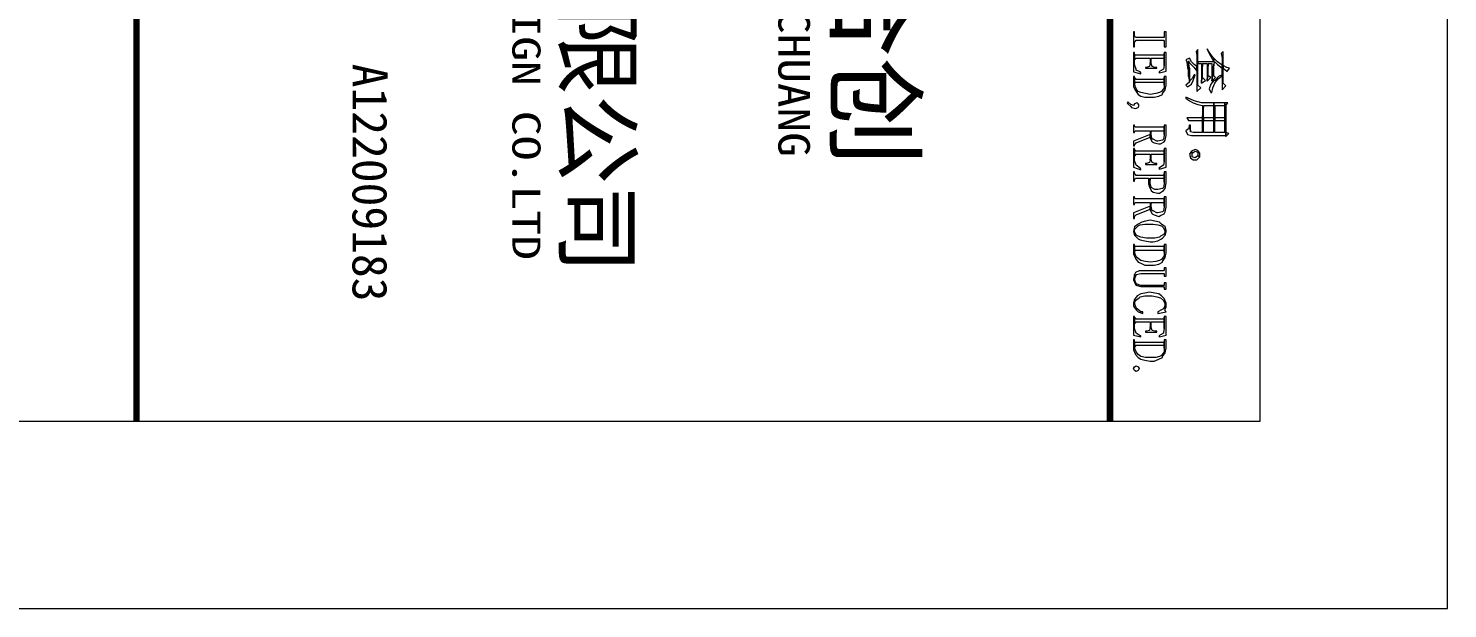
# Model space of a CAD drawing. Header units: millimetres. Extents: x -53295381 to 181933601, y -165 to 204541444.
# Drawn here: x 52248602 to 52286444, y 20948959 to 20964437 of the extents above; entities that cross this region are included whole.
import ezdxf

# ---------------------------------------------------------------- set-up
doc = ezdxf.new("R2010")
doc.units = ezdxf.units.MM
doc.header["$LTSCALE"] = 1000
doc.layers.add('PUB_TITLE', color=7, linetype='Continuous', lineweight=20)
doc.styles.add('图标黑体', font='simhei.ttf', dxfattribs={"width": 0.7})
doc.styles.add('宋体', font='')
doc.styles.get('宋体').set_extended_font_data('宋体')

# ---------------------------------------------------------------- blocks, each defined once
blk = doc.blocks.new('中联合创')
h = blk.add_hatch()
h.set_pattern_fill('ANSI31', color=140, scale=50, angle=359.98)
h.set_pattern_definition([(44.98, (-59145.75, -52060.4), (-56.107005, 56.14619), [])])
h.paths.add_polyline_path([(96680, -294568, 0.4142136), (95973, -294568), (90944, -299594, 0.4142136), (90943, -300333, 0.4142225), (91681, -300333), (95378, -296639, -0.6694398), (97426, -297493), (97410, -301633, 0.6694398), (97581, -301704), (100345, -298942, 0.4142136), (100345, -298235)])
h.paths.add_polyline_path([(95099, -298522, 0.6694398), (94587, -298309), (88195, -304696, 0.4142136), (88195, -305403), (90242, -307452, 0.4142136), (90949, -307452), (94731, -303673, 0.1980067), (95082, -302829)])
h = blk.add_hatch()
h.set_pattern_fill('ANSI31', color=152, scale=50)
h.set_pattern_definition([(45, (-59145.75, -52060.4), (-56.1266, 56.1266), [])])
h.paths.add_polyline_path([(102244, -298550, 0.4142136), (101537, -298550), (97756, -302329, 0.1980067), (97404, -303173), (97388, -307480, 0.6694398), (97900, -307693), (104291, -301306, 0.4142136), (104291, -300599)])
h.paths.add_polyline_path([(95076, -304369, 0.6694398), (94906, -304298), (92142, -307060, 0.4142136), (92142, -307767), (95806, -311434, 0.4142136), (96514, -311434), (102532, -305420, 0.4142136), (102532, -304681, 0.4142225), (101794, -304680), (97109, -309363, -0.6694398), (95061, -308509)])
at = {"color": 140}
for p, q in [((95973, -294568), (90944, -299594)), ((96680, -294568), (100345, -298235)), ((95378, -296639), (91681, -300333)), ((94587, -298309), (88195, -304696)), ((97426, -297493), (97410, -301633)), ((95099, -298522), (95082, -302829)), ((100345, -298942), (97581, -301704)), ((90943, -300333), (90943, -300333)), ((90949, -307452), (94731, -303673)), ((88195, -305403), (90242, -307452))]:
    blk.add_line(p, q, dxfattribs=at)
at = {"color": 152}
for p, q in [((101537, -298550), (97756, -302329)), ((104291, -300599), (102244, -298550)), ((97900, -307693), (104291, -301306)), ((97388, -307480), (97404, -303173)), ((92142, -307060), (94906, -304298)), ((95061, -308509), (95076, -304369)), ((97109, -309363), (101794, -304680)), ((96514, -311434), (102532, -305420)), ((101543, -305669), (101543, -305669)), ((95806, -311434), (92142, -307767))]:
    blk.add_line(p, q, dxfattribs=at)
at = {"color": 140}
for centre, radius, start, end in [((96326, -294921), 500, 44.98059, 134.98059), ((96226, -297488), 1200, 359.78089, 134.98059), ((94799, -298521), 300, 359.78089, 134.98059), ((99991, -298589), 500, 314.98059, 44.98059), ((91313, -299963), 522, 134.98059, 224.98059), ((91313, -299964), 522, 224.98059, 314.98059), ((97510, -301633), 100, 179.78089, 314.98059), ((93882, -302824), 1200, 314.98059, 359.78089), ((88549, -305050), 500, 134.98059, 224.98059), ((90596, -307098), 500, 224.98059, 314.98059)]:
    blk.add_arc(centre, radius, start, end, dxfattribs=at)
at = {"color": 152}
for centre, radius, start, end in [((101891, -298904), 500, 44.98059, 134.98059), ((103938, -300952), 500, 314.98059, 44.98059), ((98604, -303178), 1200, 134.98059, 179.78089), ((94976, -304369), 100, 359.78089, 134.98059), ((102163, -305050), 522, 44.98059, 134.98059), ((102163, -305050), 522, 314.98059, 44.98059), ((92495, -307413), 500, 134.98059, 224.98059), ((96261, -308514), 1200, 179.78089, 314.98059), ((97688, -307481), 300, 179.78089, 314.98059), ((96160, -311081), 500, 224.98059, 314.98059)]:
    blk.add_arc(centre, radius, start, end, dxfattribs=at)
at = {"layer": 'PUB_TITLE', "style": '图标黑体'}
for s, height, width, p in [('中联合创', 6000, 1.06, (109801, -304400)), ('ZHONGLIANHECHUANG', 2500, 1.15, (110471, -309084))]:
    blk.add_text(s, height=height, dxfattribs=dict(at, width=width)).set_placement(p)
blk = doc.blocks.new('6.0f')
at = {"layer": 'PUB_TITLE'}
for p, q in [((50783407.3, 21034825.1), (50783407.3, 21109075.1)), ((50782407.3, 21035825.1), (50782407.3, 21106575.1)), ((50742407.3, 21035825.1), (50782407.3, 21035825.1)), ((50741407.3, 21034825.1), (50783407.3, 21034825.1))]:
    blk.add_line(p, q, dxfattribs=at)
for points in [[(50742407.3, 21041825.1), (50742407.3, 21035825.1), (50782407.3, 21035825.1), (50782407.3, 21041825.1)], [(50781607.3, 21041825.1), (50781607.3, 21035825.1), (50782407.3, 21035825.1), (50782407.3, 21041825.1)]]:
    blk.add_lwpolyline(points, close=True, dxfattribs=at)
at = {"layer": 'PUB_TITLE', "const_width": 35}
for points in [[(50776415.1, 21041825.1), (50776415.1, 21035825.1)], [(50781607.3, 21041825.1), (50781607.3, 21035825.1)]]:
    blk.add_lwpolyline(points, dxfattribs=at)
at = {"layer": 'PUB_TITLE', "lineweight": 0}
for points in [[(50781906.5, 21037822.3), (50781906.5, 21037901.9), (50781896.5, 21037901.9), (50781896.5, 21037882), (50781896.5, 21037872.1), (50781891.5, 21037872.1), (50781747.2, 21037872.1), (50781742.2, 21037872.1), (50781737.3, 21037882), (50781737.3, 21037901.9), (50781732.3, 21037901.9), (50781732.3, 21037822.3), (50781737.3, 21037822.3), (50781737.3, 21037847.2), (50781742.2, 21037852.2), (50781747.2, 21037857.1), (50781891.5, 21037857.1), (50781896.5, 21037852.2), (50781896.5, 21037847.2), (50781896.5, 21037822.3)], [(50782090.6, 21037603.4), (50782075.6, 21037618.3), (50782075.6, 21037732.7), (50782075.6, 21037742.7), (50782075.6, 21037807.4), (50782065.7, 21037797.4), (50782070.7, 21037777.5), (50782070.7, 21037717.8), (50782070.7, 21037692.9), (50782070.7, 21037583.5)], [(50782160.2, 21037762.6), (50782155.3, 21037767.6), (50782140.3, 21037787.5), (50782125.4, 21037812.4), (50782125.4, 21037807.4), (50782125.4, 21037807.4), (50782135.4, 21037787.5), (50782150.3, 21037762.6), (50782160.2, 21037742.7)], [(50782224.9, 21037613.3), (50782210, 21037628.2), (50782210, 21037707.9), (50782210, 21037722.8), (50782210, 21037797.4), (50782200, 21037787.5), (50782205, 21037762.6), (50782205, 21037727.8), (50782205, 21037668.1), (50782205, 21037593.4)], [(50781772.1, 21037683), (50781767.1, 21037688), (50781747.2, 21037697.9), (50781747.2, 21037702.9), (50781737.3, 21037727.8), (50781737.3, 21037752.6), (50781737.3, 21037782.5), (50781737.3, 21037792.5), (50781732.3, 21037792.5), (50781732.3, 21037688), (50781772.1, 21037678)], [(50781896.5, 21037787.5), (50781896.5, 21037777.5), (50781891.5, 21037777.5), (50781747.2, 21037777.5), (50781742.2, 21037777.5), (50781737.3, 21037782.5), (50781737.3, 21037752.6), (50781742.2, 21037757.6), (50781747.2, 21037762.6), (50781821.9, 21037762.6), (50781821.9, 21037732.7), (50781826.8, 21037762.6), (50781891.5, 21037762.6), (50781896.5, 21037757.6), (50781896.5, 21037752.6), (50781896.5, 21037722.8)], [(50781856.7, 21037707.9), (50781856.7, 21037712.8), (50781846.7, 21037712.8), (50781831.8, 21037717.8), (50781826.8, 21037732.7), (50781826.8, 21037762.6), (50781821.9, 21037732.7), (50781816.9, 21037717.8), (50781802, 21037712.8), (50781797, 21037712.8), (50781797, 21037707.9)], [(50781906.5, 21037692.9), (50781906.5, 21037792.5), (50781896.5, 21037792.5), (50781896.5, 21037787.5), (50781896.5, 21037722.8), (50781891.5, 21037702.9), (50781891.5, 21037702.9), (50781866.6, 21037688), (50781871.6, 21037683)], [(50782070.7, 21037692.9), (50782070.7, 21037717.8), (50782055.7, 21037727.8), (50782040.8, 21037742.7), (50782040.8, 21037742.7), (50782030.9, 21037762.6), (50782011, 21037752.6), (50782015.9, 21037742.7), (50782020.9, 21037712.8), (50782020.9, 21037712.8), (50782025.9, 21037688), (50782025.9, 21037663.1), (50782025.9, 21037747.7), (50782030.9, 21037737.7), (50782050.8, 21037717.8), (50782055.7, 21037712.8)], [(50782030.9, 21037707.9), (50782025.9, 21037747.7), (50782025.9, 21037663.1), (50782030.9, 21037633.2)], [(50782205, 21037727.8), (50782200, 21037727.8), (50782180.1, 21037742.7), (50782160.2, 21037762.6), (50782160.2, 21037742.7), (50782075.6, 21037742.7), (50782075.6, 21037732.7), (50782095.5, 21037732.7), (50782095.5, 21037628.2), (50782100.5, 21037732.7), (50782125.4, 21037732.7), (50782125.4, 21037638.2), (50782130.4, 21037732.7), (50782150.3, 21037732.7), (50782150.3, 21037638.2), (50782160.2, 21037727.8), (50782165.2, 21037742.7), (50782165.2, 21037742.7), (50782180.1, 21037727.8), (50782205, 21037707.9), (50782205, 21037673)], [(50782115.5, 21037643.2), (50782100.5, 21037658.1), (50782100.5, 21037732.7), (50782095.5, 21037628.2)], [(50782145.3, 21037658.1), (50782130.4, 21037668.1), (50782130.4, 21037732.7), (50782125.4, 21037638.2)], [(50782205, 21037668.1), (50782205, 21037727.8), (50782205, 21037673), (50782185.1, 21037663.1), (50782165.2, 21037643.2), (50782160.2, 21037643.2), (50782145.3, 21037623.3), (50782135.4, 21037598.4), (50782135.4, 21037598.4), (50782145.3, 21037578.5), (50782150.3, 21037578.5), (50782150.3, 21037578.5), (50782155.3, 21037603.4), (50782165.2, 21037628.2), (50782170.2, 21037633.2), (50782185.1, 21037653.1)], [(50782170.2, 21037658.1), (50782160.2, 21037668.1), (50782160.2, 21037727.8), (50782150.3, 21037638.2)], [(50782244.8, 21037707.9), (50782229.9, 21037712.8), (50782210, 21037722.8), (50782210, 21037707.9), (50782229.9, 21037692.9), (50782229.9, 21037688)], [(50781906.5, 21037618.3), (50781906.5, 21037663.1), (50781896.5, 21037663.1), (50781896.5, 21037658.1), (50781896.5, 21037618.3), (50781896.5, 21037603.4), (50781881.6, 21037583.5), (50781871.6, 21037578.5), (50781851.7, 21037573.5), (50781821.9, 21037568.5), (50781797, 21037573.5), (50781772.1, 21037578.5), (50781757.2, 21037583.5), (50781747.2, 21037598.4), (50781737.3, 21037623.3), (50781737.3, 21037658.1), (50781737.3, 21037663.1), (50781732.3, 21037663.1), (50781732.3, 21037623.3), (50781732.3, 21037608.3), (50781742.2, 21037588.4), (50781757.2, 21037568.5), (50781772.1, 21037558.6), (50781792, 21037553.6), (50781821.9, 21037553.6), (50781841.8, 21037553.6), (50781866.6, 21037558.6), (50781886.5, 21037568.5), (50781886.5, 21037573.5), (50781901.5, 21037593.4)], [(50781896.5, 21037658.1), (50781896.5, 21037653.1), (50781891.5, 21037648.1), (50781747.2, 21037648.1), (50781742.2, 21037653.1), (50781737.3, 21037658.1), (50781737.3, 21037623.3), (50781742.2, 21037633.2), (50781747.2, 21037633.2), (50781891.5, 21037633.2), (50781896.5, 21037628.2), (50781896.5, 21037618.3)], [(50782060.7, 21037673), (50782055.7, 21037673), (50782045.8, 21037653.1), (50782030.9, 21037638.2), (50782030.9, 21037643.2), (50782030.9, 21037658.1), (50782030.9, 21037678), (50782030.9, 21037707.9), (50782030.9, 21037633.2), (50782011, 21037618.3), (50782020.9, 21037608.3), (50782020.9, 21037608.3), (50782040.8, 21037623.3), (50782040.8, 21037623.3), (50782050.8, 21037643.2)], [(50781762.1, 21037508.8), (50781757.2, 21037518.8), (50781752.2, 21037523.7), (50781737.3, 21037518.8), (50781732.3, 21037508.8), (50781717.4, 21037513.8), (50781702.4, 21037528.7), (50781697.5, 21037523.7), (50781702.4, 21037518.8), (50781717.4, 21037503.8), (50781722.3, 21037498.9), (50781742.2, 21037493.9), (50781757.2, 21037498.9)], [(50782160.2, 21037523.7), (50782145.3, 21037523.7), (50782120.4, 21037523.7), (50782095.5, 21037523.7), (50782075.6, 21037528.7), (50782055.7, 21037533.7), (50782035.8, 21037543.6), (50782011, 21037553.6), (50782011, 21037553.6), (50782011, 21037548.6), (50782030.9, 21037533.7), (50782050.8, 21037523.7), (50782075.6, 21037513.8), (50782100.5, 21037508.8), (50782100.5, 21037444.1), (50782105.5, 21037508.8), (50782105.5, 21037508.8), (50782125.4, 21037508.8), (50782160.2, 21037508.8), (50782160.2, 21037444.1)], [(50782234.9, 21037523.7), (50782219.9, 21037523.7), (50782219.9, 21037364.5), (50782165.2, 21037364.5), (50782165.2, 21037429.2), (50782160.2, 21037523.7), (50782160.2, 21037444.1), (50782160.2, 21037364.5), (50782105.5, 21037364.5), (50782105.5, 21037429.2), (50782105.5, 21037444.1), (50782105.5, 21037508.8), (50782100.5, 21037444.1), (50782100.5, 21037364.5), (50782050.8, 21037364.5), (50782035.8, 21037369.5), (50782035.8, 21037374.5), (50782030.9, 21037404.3), (50782025.9, 21037384.4), (50782011, 21037374.5), (50782020.9, 21037354.6), (50782040.8, 21037349.6), (50782219.9, 21037349.6), (50782224.9, 21037344.6), (50782224.9, 21037508.8)], [(50782219.9, 21037523.7), (50782195.1, 21037523.7), (50782160.2, 21037523.7), (50782165.2, 21037429.2), (50782165.2, 21037508.8), (50782219.9, 21037508.8), (50782219.9, 21037444.1), (50782219.9, 21037429.2), (50782219.9, 21037364.5)], [(50782219.9, 21037429.2), (50782219.9, 21037444.1), (50782165.2, 21037444.1), (50782165.2, 21037508.8), (50782165.2, 21037429.2)], [(50782239.9, 21037359.5), (50782224.9, 21037364.5), (50782224.9, 21037508.8), (50782224.9, 21037344.6)], [(50782100.5, 21037444.1), (50782095.5, 21037444.1), (50782075.6, 21037444.1), (50782050.8, 21037444.1), (50782015.9, 21037444.1), (50782025.9, 21037429.2), (50782025.9, 21037429.2), (50782040.8, 21037429.2), (50782065.7, 21037429.2), (50782100.5, 21037429.2), (50782100.5, 21037364.5)], [(50782160.2, 21037444.1), (50782105.5, 21037444.1), (50782105.5, 21037429.2), (50782160.2, 21037429.2), (50782160.2, 21037364.5)], [(50781896.5, 21037399.3), (50781896.5, 21037394.4), (50781891.5, 21037394.4), (50781747.2, 21037394.4), (50781742.2, 21037394.4), (50781737.3, 21037399.3), (50781737.3, 21037404.3), (50781732.3, 21037404.3), (50781732.3, 21037364.5), (50781737.3, 21037364.5), (50781737.3, 21037369.5), (50781742.2, 21037374.5), (50781747.2, 21037374.5), (50781821.9, 21037374.5), (50781821.9, 21037354.6), (50781821.9, 21037339.6), (50781821.9, 21037334.6), (50781826.8, 21037374.5), (50781891.5, 21037374.5), (50781896.5, 21037374.5), (50781896.5, 21037369.5), (50781896.5, 21037354.6)], [(50781821.9, 21037339.6), (50781821.9, 21037354.6), (50781732.3, 21037319.7), (50781732.3, 21037294.8), (50781737.3, 21037294.8), (50781737.3, 21037299.8), (50781742.2, 21037304.8), (50781747.2, 21037309.8)], [(50781906.5, 21037349.6), (50781906.5, 21037404.3), (50781896.5, 21037404.3), (50781896.5, 21037399.3), (50781896.5, 21037354.6), (50781896.5, 21037349.6), (50781891.5, 21037329.7), (50781886.5, 21037324.7), (50781861.7, 21037319.7), (50781856.7, 21037319.7), (50781836.8, 21037329.7), (50781831.8, 21037329.7), (50781826.8, 21037354.6), (50781826.8, 21037374.5), (50781821.9, 21037334.6), (50781831.8, 21037314.7), (50781841.8, 21037309.8), (50781866.6, 21037304.8), (50781876.6, 21037304.8), (50781896.5, 21037314.7), (50781901.5, 21037324.7)], [(50782035.8, 21037404.3), (50782030.9, 21037404.3), (50782035.8, 21037374.5)], [(50781772.1, 21037170.4), (50781767.1, 21037175.4), (50781747.2, 21037190.3), (50781747.2, 21037190.3), (50781737.3, 21037215.2), (50781737.3, 21037240.1), (50781737.3, 21037274.9), (50781737.3, 21037279.9), (50781732.3, 21037279.9), (50781732.3, 21037180.4), (50781772.1, 21037165.5)], [(50781896.5, 21037274.9), (50781896.5, 21037270), (50781891.5, 21037265), (50781747.2, 21037265), (50781742.2, 21037270), (50781737.3, 21037274.9), (50781737.3, 21037240.1), (50781742.2, 21037245.1), (50781747.2, 21037250.1), (50781821.9, 21037250.1), (50781821.9, 21037220.2), (50781826.8, 21037250.1), (50781891.5, 21037250.1), (50781896.5, 21037245.1), (50781896.5, 21037240.1), (50781896.5, 21037210.2)], [(50781906.5, 21037180.4), (50781906.5, 21037279.9), (50781896.5, 21037279.9), (50781896.5, 21037274.9), (50781896.5, 21037210.2), (50781891.5, 21037190.3), (50781891.5, 21037190.3), (50781866.6, 21037175.4), (50781871.6, 21037170.4)], [(50782085.6, 21037255), (50782075.6, 21037270), (50782060.7, 21037274.9), (50782040.8, 21037265), (50782045.8, 21037255), (50782060.7, 21037265), (50782075.6, 21037260), (50782075.6, 21037240.1), (50782085.6, 21037235.1)], [(50781856.7, 21037195.3), (50781856.7, 21037200.3), (50781846.7, 21037200.3), (50781831.8, 21037205.3), (50781826.8, 21037220.2), (50781826.8, 21037250.1), (50781821.9, 21037220.2), (50781816.9, 21037205.3), (50781802, 21037200.3), (50781797, 21037200.3), (50781797, 21037195.3)], [(50782085.6, 21037235.1), (50782075.6, 21037240.1), (50782060.7, 21037230.1), (50782045.8, 21037235.1), (50782045.8, 21037255), (50782040.8, 21037265), (50782030.9, 21037250.1), (50782035.8, 21037230.1), (50782050.8, 21037220.2), (50782070.7, 21037220.2)], [(50781896.5, 21037145.6), (50781896.5, 21037140.6), (50781891.5, 21037135.6), (50781747.2, 21037135.6), (50781742.2, 21037140.6), (50781737.3, 21037145.6), (50781737.3, 21037155.5), (50781732.3, 21037155.5), (50781732.3, 21037105.7), (50781737.3, 21037105.7), (50781737.3, 21037110.7), (50781742.2, 21037120.7), (50781747.2, 21037120.7), (50781811.9, 21037120.7), (50781811.9, 21037090.8), (50781816.9, 21037075.9), (50781821.9, 21037120.7), (50781891.5, 21037120.7), (50781896.5, 21037120.7), (50781896.5, 21037110.7), (50781896.5, 21037100.8)], [(50781906.5, 21037095.8), (50781906.5, 21037155.5), (50781896.5, 21037155.5), (50781896.5, 21037145.6), (50781896.5, 21037100.8), (50781896.5, 21037090.8), (50781891.5, 21037070.9), (50781886.5, 21037065.9), (50781861.7, 21037061), (50781846.7, 21037061), (50781826.8, 21037070.9), (50781826.8, 21037075.9), (50781821.9, 21037095.8), (50781821.9, 21037120.7), (50781816.9, 21037075.9), (50781826.8, 21037056), (50781836.8, 21037046), (50781861.7, 21037041.1), (50781871.6, 21037041.1), (50781891.5, 21037056), (50781901.5, 21037065.9)], [(50781896.5, 21037016.2), (50781896.5, 21037011.2), (50781891.5, 21037011.2), (50781747.2, 21037011.2), (50781742.2, 21037011.2), (50781737.3, 21037016.2), (50781737.3, 21037021.2), (50781732.3, 21037021.2), (50781732.3, 21036981.3), (50781737.3, 21036981.3), (50781737.3, 21036986.3), (50781742.2, 21036991.3), (50781747.2, 21036991.3), (50781821.9, 21036991.3), (50781821.9, 21036971.4), (50781821.9, 21036956.5), (50781821.9, 21036951.5), (50781826.8, 21036991.3), (50781891.5, 21036991.3), (50781896.5, 21036991.3), (50781896.5, 21036986.3), (50781896.5, 21036971.4)], [(50781821.9, 21036956.5), (50781821.9, 21036971.4), (50781732.3, 21036936.6), (50781732.3, 21036906.7), (50781737.3, 21036906.7), (50781737.3, 21036916.7), (50781742.2, 21036921.6), (50781747.2, 21036926.6)], [(50781906.5, 21036966.4), (50781906.5, 21037021.2), (50781896.5, 21037021.2), (50781896.5, 21037016.2), (50781896.5, 21036971.4), (50781896.5, 21036966.4), (50781891.5, 21036946.5), (50781886.5, 21036941.5), (50781861.7, 21036936.6), (50781856.7, 21036936.6), (50781836.8, 21036946.5), (50781831.8, 21036946.5), (50781826.8, 21036971.4), (50781826.8, 21036991.3), (50781821.9, 21036951.5), (50781831.8, 21036931.6), (50781841.8, 21036926.6), (50781866.6, 21036916.7), (50781876.6, 21036921.6), (50781896.5, 21036931.6), (50781901.5, 21036941.5)], [(50781906.5, 21036837), (50781906.5, 21036842), (50781901.5, 21036861.9), (50781881.6, 21036876.8), (50781871.6, 21036886.8), (50781846.7, 21036891.8), (50781821.9, 21036896.7), (50781797, 21036891.8), (50781777.1, 21036886.8), (50781757.2, 21036876.8), (50781737.3, 21036861.9), (50781732.3, 21036837), (50781732.3, 21036837), (50781737.3, 21036837), (50781737.3, 21036847), (50781757.2, 21036866.9), (50781767.1, 21036871.9), (50781792, 21036876.8), (50781821.9, 21036876.8), (50781836.8, 21036876.8), (50781861.7, 21036871.9), (50781881.6, 21036866.9), (50781891.5, 21036856.9), (50781901.5, 21036837), (50781901.5, 21036817.1)], [(50781901.5, 21036817.1), (50781901.5, 21036837), (50781896.5, 21036822.1), (50781876.6, 21036812.2), (50781871.6, 21036807.2), (50781846.7, 21036802.2), (50781821.9, 21036802.2), (50781802, 21036802.2), (50781772.1, 21036807.2), (50781757.2, 21036812.2), (50781747.2, 21036817.1), (50781737.3, 21036837), (50781732.3, 21036837), (50781737.3, 21036817.1), (50781757.2, 21036797.2), (50781767.1, 21036792.2), (50781792, 21036787.3), (50781821.9, 21036782.3), (50781836.8, 21036782.3), (50781861.7, 21036787.3), (50781881.6, 21036797.2), (50781886.5, 21036802.2)], [(50781906.5, 21036722.6), (50781906.5, 21036767.4), (50781896.5, 21036767.4), (50781896.5, 21036762.4), (50781896.5, 21036727.6), (50781896.5, 21036707.7), (50781881.6, 21036687.7), (50781871.6, 21036682.8), (50781851.7, 21036677.8), (50781821.9, 21036672.8), (50781797, 21036677.8), (50781772.1, 21036682.8), (50781757.2, 21036692.7), (50781747.2, 21036702.7), (50781737.3, 21036727.6), (50781737.3, 21036762.4), (50781737.3, 21036767.4), (50781732.3, 21036767.4), (50781732.3, 21036727.6), (50781732.3, 21036717.6), (50781742.2, 21036692.7), (50781757.2, 21036672.8), (50781772.1, 21036667.8), (50781792, 21036657.9), (50781821.9, 21036657.9), (50781841.8, 21036657.9), (50781866.6, 21036662.9), (50781886.5, 21036672.8), (50781886.5, 21036677.8), (50781901.5, 21036697.7)], [(50781896.5, 21036762.4), (50781896.5, 21036757.4), (50781891.5, 21036757.4), (50781747.2, 21036757.4), (50781742.2, 21036757.4), (50781737.3, 21036762.4), (50781737.3, 21036727.6), (50781742.2, 21036737.5), (50781747.2, 21036737.5), (50781891.5, 21036737.5), (50781896.5, 21036737.5), (50781896.5, 21036727.6)], [(50781906.5, 21036528.5), (50781906.5, 21036563.3), (50781896.5, 21036563.3), (50781896.5, 21036553.4), (50781896.5, 21036548.4), (50781891.5, 21036548.4), (50781772.1, 21036548.4), (50781772.1, 21036548.4), (50781747.2, 21036558.4), (50781747.2, 21036558.4), (50781737.3, 21036583.3), (50781737.3, 21036608.1), (50781732.3, 21036583.3), (50781732.3, 21036578.3), (50781742.2, 21036553.4), (50781752.2, 21036548.4), (50781772.1, 21036543.4), (50781891.5, 21036543.4), (50781896.5, 21036538.5), (50781896.5, 21036533.5), (50781896.5, 21036528.5)], [(50781906.5, 21036598.2), (50781906.5, 21036643), (50781896.5, 21036643), (50781896.5, 21036638), (50781896.5, 21036633), (50781891.5, 21036628), (50781772.1, 21036628), (50781762.1, 21036628), (50781742.2, 21036618.1), (50781737.3, 21036608.1), (50781737.3, 21036583.3), (50781747.2, 21036603.2), (50781747.2, 21036608.1), (50781772.1, 21036613.1), (50781891.5, 21036613.1), (50781896.5, 21036613.1), (50781896.5, 21036603.2), (50781896.5, 21036598.2)], [(50781906.5, 21036448.9), (50781906.5, 21036453.9), (50781896.5, 21036478.8), (50781881.6, 21036493.7), (50781866.6, 21036503.6), (50781846.7, 21036508.6), (50781816.9, 21036513.6), (50781792, 21036508.6), (50781772.1, 21036503.6), (50781752.2, 21036493.7), (50781752.2, 21036493.7), (50781737.3, 21036473.8), (50781737.3, 21036453.9), (50781742.2, 21036468.8), (50781762.1, 21036483.7), (50781767.1, 21036488.7), (50781792, 21036493.7), (50781821.9, 21036493.7), (50781831.8, 21036493.7), (50781856.7, 21036488.7), (50781876.6, 21036483.7), (50781891.5, 21036468.8), (50781901.5, 21036448.9), (50781901.5, 21036424), (50781906.5, 21036434)], [(50781782, 21036409.1), (50781772.1, 21036409.1), (50781752.2, 21036424), (50781747.2, 21036429), (50781737.3, 21036453.9), (50781737.3, 21036473.8), (50781732.3, 21036453.9), (50781732.3, 21036438.9), (50781747.2, 21036419), (50781757.2, 21036409.1), (50781782, 21036399.1)], [(50781906.5, 21036409.1), (50781901.5, 21036414.1), (50781901.5, 21036424), (50781901.5, 21036448.9), (50781901.5, 21036443.9), (50781891.5, 21036424), (50781881.6, 21036419), (50781861.7, 21036409.1), (50781861.7, 21036399.1)], [(50781772.1, 21036279.7), (50781767.1, 21036279.7), (50781747.2, 21036294.6), (50781747.2, 21036294.6), (50781737.3, 21036319.5), (50781737.3, 21036344.4), (50781737.3, 21036379.2), (50781737.3, 21036384.2), (50781732.3, 21036384.2), (50781732.3, 21036284.7), (50781772.1, 21036274.7)], [(50781896.5, 21036379.2), (50781896.5, 21036374.3), (50781891.5, 21036369.3), (50781747.2, 21036369.3), (50781742.2, 21036374.3), (50781737.3, 21036379.2), (50781737.3, 21036344.4), (50781742.2, 21036349.4), (50781747.2, 21036354.3), (50781821.9, 21036354.3), (50781821.9, 21036324.5), (50781826.8, 21036354.3), (50781891.5, 21036354.3), (50781896.5, 21036349.4), (50781896.5, 21036344.4), (50781896.5, 21036319.5)], [(50781906.5, 21036284.7), (50781906.5, 21036384.2), (50781896.5, 21036384.2), (50781896.5, 21036379.2), (50781896.5, 21036319.5), (50781891.5, 21036299.6), (50781891.5, 21036294.6), (50781866.6, 21036279.7), (50781871.6, 21036274.7)], [(50781856.7, 21036299.6), (50781856.7, 21036304.6), (50781846.7, 21036304.6), (50781831.8, 21036309.6), (50781826.8, 21036324.5), (50781826.8, 21036354.3), (50781821.9, 21036324.5), (50781816.9, 21036309.6), (50781802, 21036304.6), (50781797, 21036304.6), (50781797, 21036299.6)], [(50781906.5, 21036215), (50781906.5, 21036259.8), (50781896.5, 21036259.8), (50781896.5, 21036249.8), (50781896.5, 21036215), (50781896.5, 21036195.1), (50781881.6, 21036175.2), (50781871.6, 21036170.2), (50781851.7, 21036165.3), (50781821.9, 21036165.3), (50781797, 21036165.3), (50781772.1, 21036170.2), (50781757.2, 21036180.2), (50781747.2, 21036195.1), (50781737.3, 21036215), (50781737.3, 21036249.8), (50781737.3, 21036259.8), (50781732.3, 21036259.8), (50781732.3, 21036215), (50781732.3, 21036205.1), (50781742.2, 21036180.2), (50781757.2, 21036165.3), (50781772.1, 21036155.3), (50781792, 21036150.3), (50781821.9, 21036145.3), (50781841.8, 21036145.3), (50781866.6, 21036155.3), (50781886.5, 21036165.3), (50781886.5, 21036170.2), (50781901.5, 21036190.1)], [(50781896.5, 21036249.8), (50781896.5, 21036244.9), (50781891.5, 21036244.9), (50781747.2, 21036244.9), (50781742.2, 21036244.9), (50781737.3, 21036249.8), (50781737.3, 21036215), (50781742.2, 21036225), (50781747.2, 21036229.9), (50781891.5, 21036229.9), (50781896.5, 21036225), (50781896.5, 21036215)], [(50781732.3, 21036105.5), (50781737.3, 21036115.5), (50781737.3, 21036115.5), (50781747.2, 21036120.5), (50781747.2, 21036120.5), (50781757.2, 21036115.5), (50781757.2, 21036115.5), (50781762.1, 21036105.5), (50781762.1, 21036105.5), (50781757.2, 21036095.6), (50781757.2, 21036095.6), (50781747.2, 21036090.6), (50781747.2, 21036090.6), (50781737.3, 21036095.6), (50781737.3, 21036095.6), (50781732.3, 21036105.5), (50781732.3, 21036105.5), (50781732.3, 21036105.5)]]:
    blk.add_lwpolyline(points, close=True, dxfattribs=at)
at = {"xscale": 0.0672, "yscale": 0.0672, "zscale": 0.0672, "rotation": 270}
blk.add_blockref('中联合创', (50800608.9, 21046893.4), dxfattribs=at)
at = {"layer": 'PUB_TITLE', "style": '宋体', "width": 1.3}
blk.add_text('CHINA UNITED CREATIVE DESIGN CO.LTD', height=150, rotation=270, dxfattribs=at).set_placement((50778419.8, 21041328))
at = {"layer": 'PUB_TITLE', "style": '宋体'}
for s, height, p in [('中联合创设计有限公司', 350, (50778701, 21041386.2)), ('A122009183', 186.52, (50777567.4, 21037732.3))]:
    blk.add_text(s, height=height, rotation=270, dxfattribs=at).set_placement(p)

msp = doc.modelspace()

# ---------------------------------------------------------------- block references
at = {"xscale": 5, "yscale": 5, "zscale": 5}
msp.add_blockref('6.0f', (-201630592.176, -84225166.409), dxfattribs=at)

doc.saveas('drawing.dxf')
